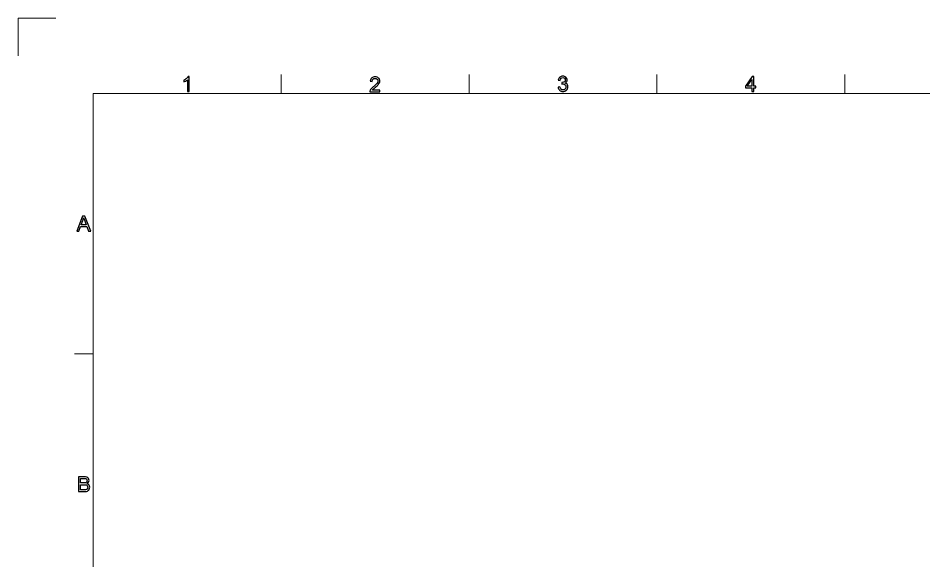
# Model space of a CAD drawing. Header units: centimetres. Extents: x -52 to 52, y -48 to 48.
# Drawn here: x -52.04 to -27.94, y -3.23 to 11.19 of the extents above; entities that cross this region are included whole.
import ezdxf

# ---------------------------------------------------------------- set-up
doc = ezdxf.new("R2010")
doc.units = ezdxf.units.CM
doc.header["$MEASUREMENT"] = 0
doc.layers.add('Title Block', color=7, linetype='Continuous')

msp = doc.modelspace()

# ---------------------------------------------------------------- linework, layer by layer
at = {"layer": 'Title Block', "lineweight": 9}
for points in [[(-51.03797, 11.1946), (-51.03797, 11.1946), (-52.03797, 11.1946), (-52.03797, 11.1946)], [(-52.03797, 11.1946), (-52.03797, 11.1946), (-52.03797, 10.1946), (-52.03797, 10.1946)], [(-45.03797, 9.1946), (-45.03797, 9.1946), (-45.03797, 9.6946), (-45.03797, 9.6946)], [(-40.03797, 9.1946), (-40.03797, 9.1946), (-40.03797, 9.6946), (-40.03797, 9.6946)], [(-35.03797, 9.1946), (-35.03797, 9.1946), (-35.03797, 9.6946), (-35.03797, 9.6946)], [(-30.03797, 9.1946), (-30.03797, 9.1946), (-30.03797, 9.6946), (-30.03797, 9.6946)], [(29.96203, 9.1946), (29.96203, 9.1946), (-50.03797, 9.1946), (-50.03797, 9.1946)], [(-50.03797, 9.1946), (-50.03797, 9.1946), (-50.03797, -46.2054), (-50.03797, -46.2054)], [(-50.53797, 2.2696), (-50.53797, 2.2696), (-50.03797, 2.2696), (-50.03797, 2.2696)]]:
    msp.add_open_spline(points, degree=3, dxfattribs=at)
at = {"layer": 'Title Block'}
for points, knots in [([(-47.48579, 9.2446), (-47.48579, 9.2446), (-47.53468, 9.2446), (-47.53468, 9.2446), (-47.53468, 9.2446), (-47.53468, 9.5559), (-47.53468, 9.5559), (-47.54644, 9.5446), (-47.5619, 9.5334), (-47.58098, 9.52219), (-47.60005, 9.51099), (-47.61727, 9.50257), (-47.63246, 9.49701), (-47.63246, 9.49701), (-47.63246, 9.54423), (-47.63246, 9.54423), (-47.60514, 9.55701), (-47.58126, 9.57257), (-47.56079, 9.5909), (-47.54033, 9.60914), (-47.52579, 9.62683), (-47.51727, 9.64405), (-47.51727, 9.64405), (-47.48579, 9.64405), (-47.48579, 9.64405), (-47.48579, 9.64405), (-47.48579, 9.2446), (-47.48579, 9.2446)], [0, 0, 0, 0, 0.11111111, 0.11111111, 0.11111111, 0.22222222, 0.22222222, 0.22222222, 0.33333333, 0.33333333, 0.33333333, 0.44444444, 0.44444444, 0.44444444, 0.55555556, 0.55555556, 0.55555556, 0.66666667, 0.66666667, 0.66666667, 0.77777778, 0.77777778, 0.77777778, 0.88888889, 0.88888889, 0.88888889, 1, 1, 1, 1]), ([(-37.66913, 9.35844), (-37.66913, 9.35844), (-37.62024, 9.3651), (-37.62024, 9.3651), (-37.61459, 9.33733), (-37.60514, 9.31732), (-37.59172, 9.3051), (-37.57829, 9.29288), (-37.56181, 9.28677), (-37.54227, 9.28677), (-37.51913, 9.28677), (-37.49959, 9.29473), (-37.48385, 9.31066), (-37.46811, 9.32658), (-37.46024, 9.34631), (-37.46024, 9.36983), (-37.46024, 9.39223), (-37.46755, 9.41075), (-37.48227, 9.42538), (-37.4969, 9.43992), (-37.51551, 9.44723), (-37.5382, 9.44723), (-37.54746, 9.44723), (-37.55894, 9.44538), (-37.57274, 9.44177), (-37.57274, 9.44177), (-37.56727, 9.48455), (-37.56727, 9.48455), (-37.56403, 9.48418), (-37.56135, 9.48399), (-37.5594, 9.48399), (-37.53848, 9.48399), (-37.51977, 9.48946), (-37.50301, 9.50029), (-37.48635, 9.51112), (-37.47801, 9.52779), (-37.47801, 9.55029), (-37.47801, 9.56816), (-37.48413, 9.58298), (-37.49625, 9.59473), (-37.50838, 9.60649), (-37.52403, 9.61233), (-37.5432, 9.61233), (-37.56227, 9.61233), (-37.57811, 9.60631), (-37.59079, 9.59427), (-37.60348, 9.58223), (-37.61163, 9.56418), (-37.61524, 9.5401), (-37.61524, 9.5401), (-37.66413, 9.54899), (-37.66413, 9.54899), (-37.65811, 9.58177), (-37.64459, 9.60723), (-37.62339, 9.62529), (-37.60227, 9.64335), (-37.57588, 9.65233), (-37.5444, 9.65233), (-37.52274, 9.65233), (-37.50274, 9.6477), (-37.4845, 9.63835), (-37.46616, 9.62909), (-37.45218, 9.6164), (-37.44255, 9.60038), (-37.43283, 9.58427), (-37.42801, 9.56723), (-37.42801, 9.54918), (-37.42801, 9.53205), (-37.43264, 9.51649), (-37.44181, 9.50242), (-37.45107, 9.48834), (-37.46477, 9.47714), (-37.48283, 9.46881), (-37.45931, 9.46344), (-37.44107, 9.45214), (-37.42801, 9.43501), (-37.41505, 9.41797), (-37.40857, 9.39649), (-37.40857, 9.37084), (-37.40857, 9.33612), (-37.42125, 9.30658), (-37.44653, 9.28242), (-37.4719, 9.25825), (-37.50394, 9.24621), (-37.54264, 9.24621), (-37.57755, 9.24621), (-37.60653, 9.25668), (-37.62959, 9.27751), (-37.65274, 9.29834), (-37.66589, 9.32529), (-37.66913, 9.35844)], [0, 0, 0, 0, 0.03333333, 0.03333333, 0.03333333, 0.06666667, 0.06666667, 0.06666667, 0.1, 0.1, 0.1, 0.13333333, 0.13333333, 0.13333333, 0.16666667, 0.16666667, 0.16666667, 0.2, 0.2, 0.2, 0.23333333, 0.23333333, 0.23333333, 0.26666667, 0.26666667, 0.26666667, 0.3, 0.3, 0.3, 0.33333333, 0.33333333, 0.33333333, 0.36666667, 0.36666667, 0.36666667, 0.4, 0.4, 0.4, 0.43333333, 0.43333333, 0.43333333, 0.46666667, 0.46666667, 0.46666667, 0.5, 0.5, 0.5, 0.53333333, 0.53333333, 0.53333333, 0.56666667, 0.56666667, 0.56666667, 0.6, 0.6, 0.6, 0.63333333, 0.63333333, 0.63333333, 0.66666667, 0.66666667, 0.66666667, 0.7, 0.7, 0.7, 0.73333333, 0.73333333, 0.73333333, 0.76666667, 0.76666667, 0.76666667, 0.8, 0.8, 0.8, 0.83333333, 0.83333333, 0.83333333, 0.86666667, 0.86666667, 0.86666667, 0.9, 0.9, 0.9, 0.93333333, 0.93333333, 0.93333333, 0.96666667, 0.96666667, 0.96666667, 1, 1, 1, 1]), ([(-32.51301, 9.2446), (-32.51301, 9.2446), (-32.51301, 9.3396), (-32.51301, 9.3396), (-32.51301, 9.3396), (-32.68579, 9.3396), (-32.68579, 9.3396), (-32.68579, 9.3396), (-32.68579, 9.3846), (-32.68579, 9.3846), (-32.68579, 9.3846), (-32.50413, 9.64238), (-32.50413, 9.64238), (-32.50413, 9.64238), (-32.46412, 9.64238), (-32.46412, 9.64238), (-32.46412, 9.64238), (-32.46412, 9.3846), (-32.46412, 9.3846), (-32.46412, 9.3846), (-32.41024, 9.3846), (-32.41024, 9.3846), (-32.41024, 9.3846), (-32.41024, 9.3396), (-32.41024, 9.3396), (-32.41024, 9.3396), (-32.46412, 9.3396), (-32.46412, 9.3396), (-32.46412, 9.3396), (-32.46412, 9.2446), (-32.46412, 9.2446), (-32.46412, 9.2446), (-32.51301, 9.2446), (-32.51301, 9.2446)], [0, 0, 0, 0, 0.09090909, 0.09090909, 0.09090909, 0.18181818, 0.18181818, 0.18181818, 0.27272727, 0.27272727, 0.27272727, 0.36363636, 0.36363636, 0.36363636, 0.45454545, 0.45454545, 0.45454545, 0.54545455, 0.54545455, 0.54545455, 0.63636364, 0.63636364, 0.63636364, 0.72727273, 0.72727273, 0.72727273, 0.81818182, 0.81818182, 0.81818182, 0.90909091, 0.90909091, 0.90909091, 1, 1, 1, 1]), ([(-42.41301, 9.28123), (-42.41301, 9.28123), (-42.41301, 9.23456), (-42.41301, 9.23456), (-42.41301, 9.23456), (-42.67635, 9.23456), (-42.67635, 9.23456), (-42.67672, 9.24632), (-42.67477, 9.25762), (-42.67061, 9.26854), (-42.66385, 9.28641), (-42.65302, 9.3041), (-42.63811, 9.32141), (-42.6232, 9.33873), (-42.6019, 9.35873), (-42.57422, 9.38141), (-42.53116, 9.41688), (-42.5019, 9.44493), (-42.48663, 9.46567), (-42.47125, 9.48641), (-42.46357, 9.50604), (-42.46357, 9.52456), (-42.46357, 9.54391), (-42.47051, 9.56021), (-42.4844, 9.57354), (-42.49829, 9.58679), (-42.51644, 9.59345), (-42.53876, 9.59345), (-42.56237, 9.59345), (-42.58126, 9.58641), (-42.59542, 9.57234), (-42.60959, 9.55836), (-42.61672, 9.53891), (-42.6169, 9.51401), (-42.6169, 9.51401), (-42.6669, 9.51901), (-42.6669, 9.51901), (-42.66348, 9.55641), (-42.65052, 9.58493), (-42.62811, 9.60456), (-42.60561, 9.62419), (-42.57551, 9.63401), (-42.53764, 9.63401), (-42.4995, 9.63401), (-42.46922, 9.62345), (-42.447, 9.60225), (-42.42468, 9.58104), (-42.41357, 9.55475), (-42.41357, 9.52345), (-42.41357, 9.50753), (-42.41681, 9.49188), (-42.42338, 9.47651), (-42.42987, 9.46104), (-42.4407, 9.44484), (-42.45579, 9.4278), (-42.47098, 9.41086), (-42.49607, 9.38743), (-42.53107, 9.3578), (-42.56042, 9.33317), (-42.57931, 9.31651), (-42.58764, 9.30771), (-42.59598, 9.29891), (-42.60283, 9.29012), (-42.60829, 9.28123), (-42.60829, 9.28123), (-42.41301, 9.28123), (-42.41301, 9.28123)], [0, 0, 0, 0, 0.04545455, 0.04545455, 0.04545455, 0.09090909, 0.09090909, 0.09090909, 0.13636364, 0.13636364, 0.13636364, 0.18181818, 0.18181818, 0.18181818, 0.22727273, 0.22727273, 0.22727273, 0.27272727, 0.27272727, 0.27272727, 0.31818182, 0.31818182, 0.31818182, 0.36363636, 0.36363636, 0.36363636, 0.40909091, 0.40909091, 0.40909091, 0.45454545, 0.45454545, 0.45454545, 0.5, 0.5, 0.5, 0.54545455, 0.54545455, 0.54545455, 0.59090909, 0.59090909, 0.59090909, 0.63636364, 0.63636364, 0.63636364, 0.68181818, 0.68181818, 0.68181818, 0.72727273, 0.72727273, 0.72727273, 0.77272727, 0.77272727, 0.77272727, 0.81818182, 0.81818182, 0.81818182, 0.86363636, 0.86363636, 0.86363636, 0.90909091, 0.90909091, 0.90909091, 0.95454545, 0.95454545, 0.95454545, 1, 1, 1, 1]), ([(-32.51301, 9.3846), (-32.51301, 9.3846), (-32.51301, 9.56358), (-32.51301, 9.56358), (-32.51301, 9.56358), (-32.63774, 9.3846), (-32.63774, 9.3846), (-32.63774, 9.3846), (-32.51301, 9.3846), (-32.51301, 9.3846)], [0, 0, 0, 0, 0.33333333, 0.33333333, 0.33333333, 0.66666667, 0.66666667, 0.66666667, 1, 1, 1, 1]), ([(-50.47408, 5.5321), (-50.47408, 5.5321), (-50.32149, 5.92988), (-50.32149, 5.92988), (-50.32149, 5.92988), (-50.26362, 5.92988), (-50.26362, 5.92988), (-50.26362, 5.92988), (-50.10167, 5.5321), (-50.10167, 5.5321), (-50.10167, 5.5321), (-50.16158, 5.5321), (-50.16158, 5.5321), (-50.16158, 5.5321), (-50.2076, 5.65266), (-50.2076, 5.65266), (-50.2076, 5.65266), (-50.3751, 5.65266), (-50.3751, 5.65266), (-50.3751, 5.65266), (-50.41825, 5.5321), (-50.41825, 5.5321), (-50.41825, 5.5321), (-50.47408, 5.5321), (-50.47408, 5.5321)], [0, 0, 0, 0, 0.125, 0.125, 0.125, 0.25, 0.25, 0.25, 0.375, 0.375, 0.375, 0.5, 0.5, 0.5, 0.625, 0.625, 0.625, 0.75, 0.75, 0.75, 0.875, 0.875, 0.875, 1, 1, 1, 1]), ([(-50.35964, 5.69543), (-50.35964, 5.69543), (-50.22408, 5.69543), (-50.22408, 5.69543), (-50.22408, 5.69543), (-50.26556, 5.80571), (-50.26556, 5.80571), (-50.27806, 5.83923), (-50.28751, 5.86692), (-50.29408, 5.88877), (-50.29954, 5.86284), (-50.30686, 5.83738), (-50.31603, 5.81219), (-50.31603, 5.81219), (-50.35964, 5.69543), (-50.35964, 5.69543)], [0, 0, 0, 0, 0.2, 0.2, 0.2, 0.4, 0.4, 0.4, 0.6, 0.6, 0.6, 0.8, 0.8, 0.8, 1, 1, 1, 1]), ([(-50.43269, -1.3929), (-50.43269, -1.3929), (-50.43269, -0.99512), (-50.43269, -0.99512), (-50.43269, -0.99512), (-50.28343, -0.99512), (-50.28343, -0.99512), (-50.25306, -0.99512), (-50.22871, -0.9991), (-50.21028, -1.00716), (-50.19195, -1.01521), (-50.1776, -1.02762), (-50.16723, -1.04438), (-50.15677, -1.06105), (-50.15158, -1.07855), (-50.15158, -1.09688), (-50.15158, -1.11382), (-50.15621, -1.12984), (-50.16538, -1.14484), (-50.17454, -1.15984), (-50.18843, -1.17197), (-50.20704, -1.18123), (-50.18297, -1.18827), (-50.16445, -1.20031), (-50.15158, -1.21734), (-50.13862, -1.23429), (-50.13214, -1.25438), (-50.13214, -1.27753), (-50.13214, -1.29623), (-50.13612, -1.31355), (-50.14399, -1.32957), (-50.15186, -1.34558), (-50.16158, -1.3579), (-50.17316, -1.3666), (-50.18473, -1.37521), (-50.19927, -1.38179), (-50.21667, -1.38623), (-50.23417, -1.39068), (-50.25556, -1.3929), (-50.28093, -1.3929), (-50.28093, -1.3929), (-50.43269, -1.3929), (-50.43269, -1.3929)], [0, 0, 0, 0, 0.07142857, 0.07142857, 0.07142857, 0.14285714, 0.14285714, 0.14285714, 0.21428571, 0.21428571, 0.21428571, 0.28571429, 0.28571429, 0.28571429, 0.35714286, 0.35714286, 0.35714286, 0.42857143, 0.42857143, 0.42857143, 0.5, 0.5, 0.5, 0.57142857, 0.57142857, 0.57142857, 0.64285714, 0.64285714, 0.64285714, 0.71428571, 0.71428571, 0.71428571, 0.78571429, 0.78571429, 0.78571429, 0.85714286, 0.85714286, 0.85714286, 0.92857143, 0.92857143, 0.92857143, 1, 1, 1, 1]), ([(-50.37992, -1.16234), (-50.37992, -1.16234), (-50.2939, -1.16234), (-50.2939, -1.16234), (-50.27056, -1.16234), (-50.2538, -1.16077), (-50.24371, -1.15771), (-50.23029, -1.15373), (-50.22019, -1.14706), (-50.21343, -1.13781), (-50.20667, -1.12855), (-50.20325, -1.11697), (-50.20325, -1.10299), (-50.20325, -1.08975), (-50.2064, -1.07808), (-50.21278, -1.06808), (-50.21908, -1.05799), (-50.22816, -1.05105), (-50.23991, -1.04734), (-50.25167, -1.04364), (-50.27186, -1.04179), (-50.30038, -1.04179), (-50.30038, -1.04179), (-50.37992, -1.04179), (-50.37992, -1.04179), (-50.37992, -1.04179), (-50.37992, -1.16234), (-50.37992, -1.16234)], [0, 0, 0, 0, 0.11111111, 0.11111111, 0.11111111, 0.22222222, 0.22222222, 0.22222222, 0.33333333, 0.33333333, 0.33333333, 0.44444444, 0.44444444, 0.44444444, 0.55555556, 0.55555556, 0.55555556, 0.66666667, 0.66666667, 0.66666667, 0.77777778, 0.77777778, 0.77777778, 0.88888889, 0.88888889, 0.88888889, 1, 1, 1, 1]), ([(-50.37992, -1.34623), (-50.37992, -1.34623), (-50.28084, -1.34623), (-50.28084, -1.34623), (-50.2638, -1.34623), (-50.25186, -1.34558), (-50.24491, -1.34429), (-50.23288, -1.34216), (-50.22269, -1.33855), (-50.21454, -1.33346), (-50.2064, -1.32836), (-50.19973, -1.32095), (-50.19445, -1.31123), (-50.18917, -1.30151), (-50.18658, -1.29031), (-50.18658, -1.27762), (-50.18658, -1.26271), (-50.19038, -1.24984), (-50.19806, -1.23882), (-50.20566, -1.22781), (-50.21621, -1.22012), (-50.22973, -1.21568), (-50.24316, -1.21123), (-50.2626, -1.20901), (-50.28788, -1.20901), (-50.28788, -1.20901), (-50.37992, -1.20901), (-50.37992, -1.20901), (-50.37992, -1.20901), (-50.37992, -1.34623), (-50.37992, -1.34623)], [0, 0, 0, 0, 0.1, 0.1, 0.1, 0.2, 0.2, 0.2, 0.3, 0.3, 0.3, 0.4, 0.4, 0.4, 0.5, 0.5, 0.5, 0.6, 0.6, 0.6, 0.7, 0.7, 0.7, 0.8, 0.8, 0.8, 0.9, 0.9, 0.9, 1, 1, 1, 1])]:
    msp.add_open_spline(points, degree=3, knots=knots, dxfattribs=at)

doc.saveas('drawing.dxf')
